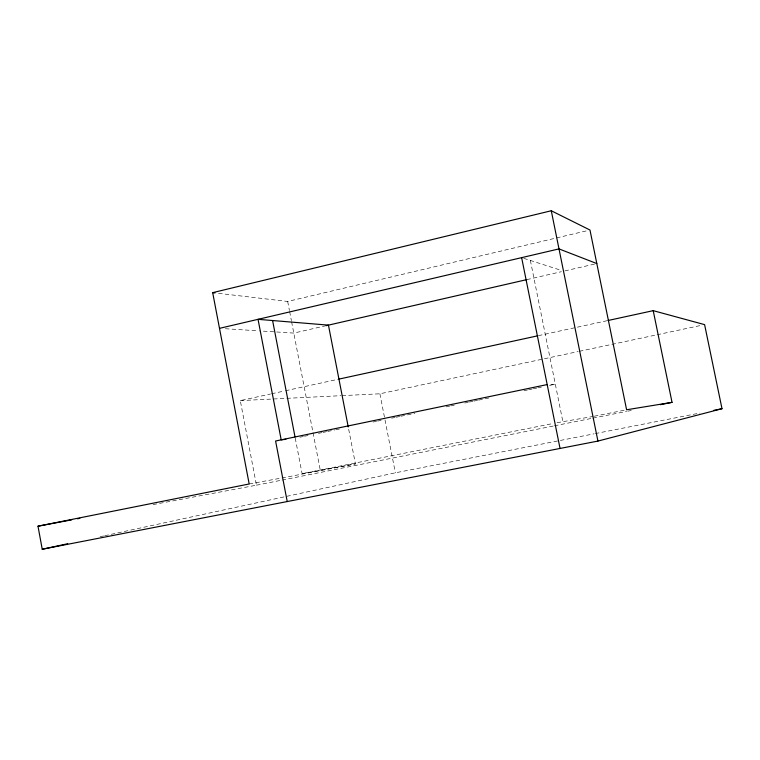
<?xml version="1.0" encoding="UTF-8"?>
<svg xmlns="http://www.w3.org/2000/svg" width="760" height="760" viewBox="0 0 760 760"><rect width="100%" height="100%" fill="white"/><g stroke="black" fill="none" stroke-linecap="round" stroke-linejoin="round"><path stroke-width="0.57" stroke-dasharray="3.8 2.85" d="M218.548 293.351L287.679 301.454L555.37 238.203M556.519 237.927L587.679 230.575M326.135 325.669L293.787 333.089L259.587 330.904M526.803 279.623L561.403 271.69M564.851 270.902L594.529 264.091M153.035 504.602L256.462 485.193L240.293 400.596L270.455 394.022M271.615 393.775L284.373 390.991M285.532 390.744L337.725 379.373M538.384 335.663L606.812 320.767M100.12 536.712L103.597 535.961M104.747 535.714L395.352 472.815L594.13 433.808M342.038 395.637L379.895 393.794L578.198 351.557M579.357 351.31L655.899 335.008M657.058 334.761L701.128 325.375M299.896 437.209L303.382 436.487M304.541 436.249L308.028 435.527M318.478 433.361L321.955 432.63M323.123 432.392L326.601 431.67M327.76 431.433L334.733 429.989M335.891 429.742L339.378 429.02M373.046 422.037L376.523 421.315M377.691 421.068L381.168 420.346M391.618 418.18L395.105 417.459M396.264 417.212L399.75 416.49M400.909 416.252L414.837 413.364M446.186 406.856L449.673 406.134M450.832 405.897L454.318 405.166M464.759 402.999L468.245 402.277M469.404 402.04L472.891 401.318M474.05 401.071L477.536 400.349M478.695 400.111L489.145 397.945M523.972 390.716L527.459 389.994M528.618 389.747L532.105 389.025M533.264 388.787L536.75 388.065M537.909 387.828L541.386 387.106M549.518 385.415L555.322 384.209L549.508 384.474M295.26 438.178L302.091 473.651L552.368 423.633M557.023 422.702L593.142 416.461M281.884 477.983L355.423 463.923L348.45 428.07M594.292 416.224L625.452 410.01M256.462 485.193L280.905 480.329M282.065 480.092L553.299 426.027M554.467 425.79L591.717 418.37M592.876 418.133L626.639 411.407M627.798 411.179L631.294 410.476M595.298 433.58L699.913 413.05M249.185 483.977L280.716 478.192M302.091 473.651L355.423 463.923M240.293 400.596L340.851 395.694M225.387 328.728L258.409 330.828M523.82 258.343L561.488 270.446M530.375 260.452L562.846 421.534M379.895 393.794L395.352 472.815M287.679 301.454L289.427 310.498M289.645 311.619L291.394 320.663M291.602 321.793L312.806 431.528M313.034 432.687L320.416 470.905"/><path stroke-width="1.14" d="M653.211 310.659L672.039 402.353L626.601 409.773L589.978 230.023L551.275 210.757L212.686 292.657L249.185 483.977L38 526.195L42.227 549.242L597.93 441.075L722 408.719L704.606 324.634L653.211 310.659L607.981 320.511M219.498 328.349L558.999 248.9L596.818 263.568M326.135 325.669L526.803 279.623M338.884 379.116L537.225 335.92M42.227 549.242L67.706 543.732M547.181 384.579L275.595 441.009L287.223 501.553M660.392 404.681L672.039 402.353M713.858 410.315L722 408.719M38 526.195L71.697 519.869M77.51 518.785L79.828 518.348M285.883 439.289L281.19 439.84L258.039 319.333L328.444 325.137L348.232 426.911M212.686 292.657L215.032 292.933M551.275 210.757L597.93 441.075M521.635 257.64L560.044 448.447M272.593 320.53L295.032 437.009"/></g></svg>
